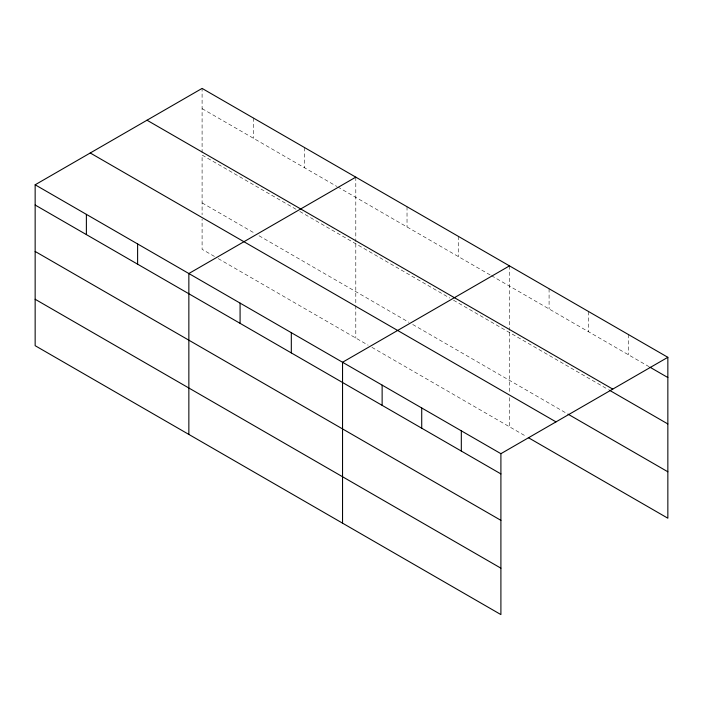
<?xml version="1.0" encoding="UTF-8"?>
<svg xmlns="http://www.w3.org/2000/svg" width="703" height="703" viewBox="0 0 703 703"><rect width="100%" height="100%" fill="white"/><g stroke="black" fill="none" stroke-linecap="round" stroke-linejoin="round"><path stroke-width="0.53" stroke-dasharray="3.52 2.64" d="M202.095 152.894L202.095 88.411M202.095 108.631L336.825 186.418M337.765 186.963L490.518 275.154M491.467 275.699L649.001 366.65M296.025 209.283L202.095 155.055L202.095 214.758M299.821 211.471L449.727 298.019M453.514 300.216L608.464 389.673M202.095 202.886L255.224 233.563M259.02 235.751L408.926 322.299M412.723 324.487L566.996 413.557M214.433 256.428L202.095 249.31L202.095 219.081M218.229 258.616L368.126 345.164M371.922 347.352L526.459 436.581M628.262 334.452L628.262 354.681M588.675 311.596L588.675 331.825M549.087 288.74L549.087 308.96M509.49 265.883L509.49 330.375M509.49 332.528L509.49 393.311M509.49 397.634L509.49 426.783M458.259 236.305L458.259 256.525M407.028 206.726L407.028 226.946M355.797 177.147L355.797 241.63M355.797 243.792L355.797 304.575M355.797 305.656L355.797 338.046M304.566 147.568L304.566 167.789M253.326 117.99L253.326 138.21"/><path stroke-width="1.05" d="M500.905 520.343L500.905 453.69L35.15 184.792L35.15 345.691L500.905 614.589L500.905 520.343L35.15 251.446M528.348 437.661L667.85 518.208L667.85 357.309L202.095 88.411L35.15 184.792M355.797 177.147L188.852 273.529L188.852 434.428M509.49 265.883L342.546 362.265L342.546 523.164M500.905 453.69L667.85 357.309M649.941 367.194L667.85 377.537M147.006 120.213L612.761 389.111M609.413 390.218L667.85 423.953M567.936 414.102L667.85 471.783M90.239 152.982L555.994 421.888M35.15 205.021L500.905 473.919M35.15 299.267L500.905 568.173M461.317 430.834L461.317 451.062M421.721 407.977L421.721 428.206M382.133 385.121L382.133 405.35M291.314 332.686L291.314 352.915M240.083 303.107L240.083 323.336M137.612 243.95L137.612 264.179M86.381 214.371L86.381 234.6"/></g></svg>
